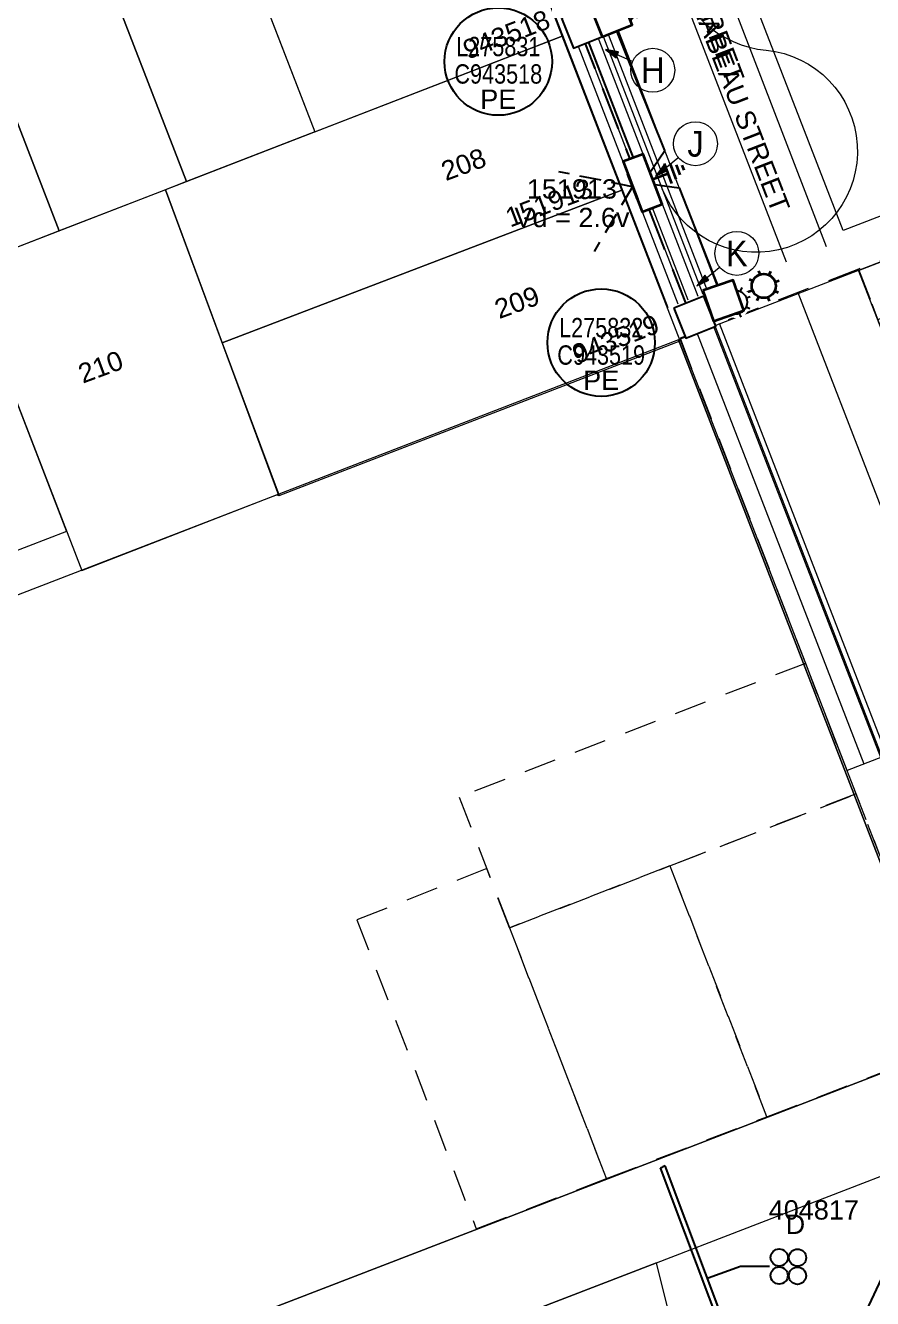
# Model space of a CAD drawing. Header units: metres. Extents: x 0 to 311631, y 0 to 6270612.
# Drawn here: x 311131.1 to 311209.9, y 6269987.6 to 6270106.1 of the extents above; entities that cross this region are included whole.
import ezdxf
from ezdxf import colors
from ezdxf.entities.mleader import LeaderData, LeaderLine
from ezdxf.enums import TextEntityAlignment as Align
from ezdxf.math import Vec2, Vec3

# ---------------------------------------------------------------- set-up
doc = ezdxf.new("R2010")
doc.units = ezdxf.units.M
for name, pattern in [('Cable Exist UG', [7, 4, -1, 1, -1]), ('Dash', [5, 3, -2]), ('IE Trench LV', [6, 4, -2])]:
    doc.linetypes.add(name, pattern=pattern)
doc.layers.get('0').update_dxf_attribs({"color": 6})
doc.layers.add('_User Miscellaneous10', color=252, linetype='Continuous', lineweight=13, plot=False, transparency=0.75)
for name, color, linetype, lineweight in [('_User Miscellaneous2', 31, 'Continuous', 13), ('_User_LV_Exist', 5, 'Continuous', 35), ('Cadastre Developer_SP_EXT', 98, 'Continuous', 15), ('Cadastre Developer_SP_NEW', 92, 'Continuous', 15), ('Cadastre Land Parcels_SP_EXT', 118, 'Continuous', 15), ('Cadastre Roads_SP_EXT', 218, 'Continuous', 15), ('Mains_LV_SL_EXT', 135, 'Continuous', 25)]:
    doc.layers.add(name, color=color, linetype=linetype, lineweight=lineweight)
doc.layers.add('Cadastre Roads_SP_NEW', color=214, linetype='Continuous', lineweight=15, transparency=0.65)
for name, color, linetype in [('Duct_SP_EXT', 30, 'Continuous'), ('Equip_SP_SL_NEW', 2, 'Continuous'), ('Mains_LV_New_T84', 2, 'Cable x'), ('Mains_SL_NEW_Hardwired', 2, 'Continuous'), ('Notes_SL_MISC', 4, 'Continuous'), ('Services_SP_NEW_UG', 2, 'IE Trench LV'), ('SupportsUG_SP_LV_NEW', 2, 'Continuous'), ('SupportsUG_SP_LV_SL_NEW', 2, 'Continuous'), ('Trench_SP_NEW', 2, 'Continuous')]:
    doc.layers.add(name, color=color, linetype=linetype)
doc.styles.add('ARIAL', font='arial.ttf', dxfattribs={"height": 2})
doc.styles.add('ieISOCP', font='arial.ttf', dxfattribs={"height": 1.5})
doc.styles.add('SL_LABEL', font='arial.ttf', dxfattribs={"height": 2})
doc.styles.get("Standard").update_dxf_attribs({"font": 'arial.ttf'})
doc.linetypes.add('Cable New UG', pattern='A,5.5,-0.01,["X",Standard,S=1.8,R=0,X=0,Y=-0.94],-1.7', length=7.21)
doc.linetypes.add('Cable o', pattern='A,3.5,-0.01,["O",Standard,S=1.25,R=0,X=0,Y=-0.63],-1.36', length=4.87)
doc.linetypes.add('Cable x', pattern='A,4.5,-0.01,["X",Standard,S=1.25,R=0,X=0,Y=-0.65],-1.2', length=5.71)
doc.linetypes.add('IE Trench HV', pattern='A,4,-0.4,["/",Standard,S=2,R=0,X=0.25,Y=-1],-1.6', length=6)

# ---------------------------------------------------------------- blocks, each defined once
blk = doc.blocks.new('DUCT_EXT')
blk.add_circle((0, 0.8), 0.8)
at = {"flags": 1}
blk.add_attdef('Z', (0, 0), '', height=0.2, dxfattribs=at)
at = {"flags": 9}
for tag, p in [('DUCT_CODE', (0, 0)), ('XSECT_TYPE', (0, -0.2)), ('STATE', (0, -0.6)), ('FB_REFERENCE', (0, -0.4)), ('NOTES', (0, -0.8))]:
    blk.add_attdef(tag, text='', height=0.2, dxfattribs=at).set_placement(p, align=Align.MIDDLE_LEFT)
blk = doc.blocks.new('PILLAR_NEW')
at = {"width": 0.9}
blk.add_attdef('ASSET_NUM', text='', height=2, dxfattribs=at).set_placement((4, 2), align=Align.MIDDLE_LEFT)
for tag, p, flags in [('SUBURB', (-2, 0), 1), ('STREETNAME', (-1.8, 0), 9), ('PARENT', (-1.6, 0), 9), ('NOTES', (-1.4, 0), 9), ('LOCATION', (-1.2, 0), 9), ('LEGEND', (-1, 0), 9), ('USAGE', (-0.8, 0), 9), ('SUPPORT_TYPE', (-0.6, 0), 9), ('STATE', (-0.4, 0), 9), ('OWNED_BY', (-0.2, 0), 9)]:
    blk.add_attdef(tag, p, '', height=0.2, rotation=270, dxfattribs=dict(flags=flags))
blk.add_wipeout([(1, 2.5), (1, -2.5), (-1, -2.5), (-1, 2.5)])
blk.add_lwpolyline([(-1, 2.5), (-1, -1.25), (-1, 1.25), (-1, -2.5), (1, -2.5), (1, 2.5)], close=True)
blk = doc.blocks.new('*U475')
at = {"layer": '_User_LV_Exist', "transparency": 33554687}
for p, q in [((2.5, 1), (2.5, -1)), ((3, 0.75), (3, -0.75)), ((3.5, 0.5), (3.5, -0.5)), ((4, 0.25), (4, -0.25))]:
    blk.add_line(p, q, dxfattribs=at)
at = {"transparency": 33554687, "width": 0.9}
blk.add_attdef('ASSET_NUM', text='', height=2, dxfattribs=at).set_placement((4, 2), align=Align.MIDDLE_LEFT)
at = {"transparency": 33554687}
for tag, p, flags in [('SUBURB', (-2, 0), 1), ('STREETNAME', (-1.8, 0), 9), ('PARENT', (-1.6, 0), 9), ('NOTES', (-1.4, 0), 9), ('LOCATION', (-1.2, 0), 9), ('LEGEND', (-1, 0), 9), ('USAGE', (-0.8, 0), 9), ('SUPPORT_TYPE', (-0.6, 0), 9), ('STATE', (-0.4, 0), 9), ('OWNED_BY', (-0.2, 0), 9)]:
    blk.add_attdef(tag, p, '', height=0.2, rotation=270, dxfattribs=dict(at, flags=flags))
blk.add_wipeout([(1, 2.5), (1, -2.5), (-1, -2.5), (-1, 2.5)], dxfattribs=at)
blk.add_lwpolyline([(-1, 2.5), (-1, -1.25), (-1, 1.25), (-1, -2.5), (1, -2.5), (1, 2.5)], close=True, dxfattribs=at)
at = {"layer": '_User_LV_Exist', "transparency": 33554687}
blk.add_line((1, 0), (2.5, 0), dxfattribs=at)
blk = doc.blocks.new('*U449')
for tag, height, rotation, flags, p in [('LANTNUMBER', 0.2, 270, 9, (-1.4, 2.6)), ('LOUTREACH', 0.2, 270, 9, (-1.4, 2.2)), ('LOUTREACHVOCAB', 0.2, 270, 9, (-1.4, 2)), ('LRATECODE', 0.2, 270, 9, (-1.4, 1.8)), ('LREMOVE', 0.2, 270, 9, (-1.4, 1.6)), ('LREPLACE', 0.2, 270, 9, (-1.4, 1.4)), ('LTYPE', 0.2, 270, 9, (-1.4, 1.2)), ('LTYPEVOCAB', 0.2, 270, 9, (-1.4, 1)), ('LEGEND', 0.2, 270, 9, (-1.4, 0.8)), ('SUBURB', 0.2, 270, 9, (-1.4, 0.6)), ('STREETNAME', 0.2, 270, 9, (-1.4, 0.4)), ('LOCATION', 0.2, 270, 9, (-1.4, 0.2)), ('LNEW', 0.2, 270, 9, (-6.4, 0)), ('LMASTVOCAB', 0.2, 270, 9, (-6.2, 0)), ('LMAST', 0.2, 270, 9, (-6, 0)), ('LLAMPVOCAB', 0.2, 270, 9, (-5.8, 0)), ('LLAMP', 0.2, 270, 9, (-5.6, 0)), ('LEXIST', 0.2, 270, 9, (-5.4, 0)), ('LCHARGE3PERCENT', 0.2, 270, 9, (-5.2, 0)), ('LCHARGE3', 0.2, 270, 9, (-5, 0)), ('LCHARGE2PERCENT', 0.2, 270, 9, (-4.8, 0)), ('LCHARGE2', 0.2, 270, 9, (-4.6, 0)), ('LCHARGE1PERCENT', 0.2, 270, 9, (-4.4, 0)), ('LCHARGE1', 0.2, 270, 9, (-4.2, 0)), ('LCATEGORY', 0.2, 270, 9, (-4, 0)), ('LBRACKETVOCAB', 0.2, 270, 9, (-3.8, 0)), ('LBRACKET', 0.2, 270, 9, (-3.6, 0)), ('LKINGHEIGHT', 0.2, 270, 9, (-3.4, 0)), ('CREPLACE', 0.2, 270, 9, (-3.2, 0)), ('CREMOVE', 0.2, 270, 9, (-3, 0)), ('CNUMBER', 0.2, 270, 9, (-2.8, 0)), ('CNEW', 0.2, 270, 9, (-2.6, 0)), ('CEXIST', 0.2, 270, 9, (-2.4, 0)), ('USAGE', 0.2, 270, 9, (-2.2, 0)), ('STATE', 0.2, 270, 9, (-2, 0)), ('OWNED_BY', 0.2, 270, 9, (-1.8, 0)), ('ORIENTATION', 0.2, 270, 9, (-1.6, 0)), ('OPERATING_VOLTAGE', 0.2, 270, 9, (-1.4, 0)), ('MAINTAINED_BY', 0.2, 270, 9, (-1.4, -0.66)), ('NOTES', 0.2, 270, 9, (-1.4, 0)), ('NO_PHASES', 0.2, 270, 9, (-1.2, 0)), ('LANTERN_TYPE', 0.2, 270, 9, (-1, 0)), ('LANTERN_PURPOSE', 0.2, 270, 9, (-0.8, 0)), ('CONTROL_TYPE', 0.2, 270, 9, (-0.6, 0)), ('CONSTRUCTED_VOLTAGE', 0.2, 270, 9, (-0.4, 0)), ('LNUMBER', 1, 20.5325, 8, (4.78, -8.07))]:
    blk.add_attdef(tag, text='', height=height, rotation=rotation, dxfattribs=dict(flags=flags)).set_placement(p, align=Align.MIDDLE_LEFT)
for tag, p, height, flags in [('OPERATED_BY', (-1.4, -0.41), 0.2, 9), ('Z', (0, 0), 0.001, 1)]:
    blk.add_attdef(tag, p, '', height=height, rotation=270, dxfattribs=dict(flags=flags))
at = {"style": 'SL_LABEL'}
for tag, height, rotation, flags, p in [('STREET_CODE', 0.001, 270, 9, (0, 0)), ('ASSET_NUM', 1, 20.5325, 8, (4.08, -6.2))]:
    blk.add_attdef(tag, text='', height=height, rotation=rotation, dxfattribs=dict(at, flags=flags)).set_placement(p, align=Align.MIDDLE_LEFT)
blk.add_wipeout([(3.2, -7.59), (2.98, -8.81), (2.21, -9.77), (1, -9.55), (0.04, -8.78), (0.25, -7.56), (1.03, -6.61), (2.24, -6.82)])
for p, q in [((1.09, -6.78), (1.22, -7.13)), ((2.24, -6.82), (2.08, -7.16)), ((0.25, -7.56), (0.59, -7.72)), ((2.67, -7.79), (3.02, -7.66)), ((-2.13, -9.59), (0.56, -8.58)), ((1, -9.55), (1.15, -9.21)), ((2.01, -9.24), (2.14, -9.59)), ((2.98, -8.81), (2.64, -8.65))]:
    blk.add_line(p, q)
blk.add_circle((1.62, -8.19), 1.12)
blk = doc.blocks.new('*U448')
at = {"width": 0.9, "flags": 8}
blk.add_attdef('ASSET_NUM', text='', height=2, dxfattribs=at).set_placement((4, 2), align=Align.MIDDLE_LEFT)
at = {"ltscale": 10}
blk.add_wipeout([(-0.84, -1.95), (-1.95, 0.84), (0.84, 1.95), (1.95, -0.84)], dxfattribs=at)
blk.add_lwpolyline([(-1.95, 0.84), (-0.84, -1.95), (1.95, -0.84), (0.84, 1.95)], close=True)
at = {"flags": 1}
blk.add_attdef('Z', (-2.35, -1.81), '', height=0.2, rotation=270, dxfattribs=at)
at = {"flags": 9}
for tag, p in [('NOTES', (-2, -1.81)), ('SUBURB', (-1.8, -1.81)), ('STREETNAME', (-1.6, -1.81)), ('LOCATION', (-1.4, -1.81)), ('LEGEND', (-1.2, -1.81)), ('USAGE', (-1, -1.81)), ('STATE', (-0.8, -1.81)), ('OWNED_BY', (-0.6, -1.81)), ('COLUMN_TYPE', (-0.4, -1.81)), ('STREET_CODE', (-0.2, -1.81)), ('STRUCTURE_PLANT_NUMBER', (0.03, -1.81))]:
    blk.add_attdef(tag, text='', height=0.2, rotation=270, dxfattribs=at).set_placement(p, align=Align.MIDDLE_LEFT)
blk = doc.blocks.new('*U444')
at = {"style": 'SL_LABEL'}
for tag, height, rotation, flags, p in [('ASSET_NUM', 1, 21.8926, 8, (-5.98, 1.32)), ('STREET_CODE', 0.001, 270, 9, (0, 0))]:
    blk.add_attdef(tag, text='', height=height, rotation=rotation, dxfattribs=dict(at, flags=flags)).set_placement(p, align=Align.MIDDLE_LEFT)
for tag, height, rotation, flags, p in [('LNUMBER', 1, 21.8926, 8, (-5.24, -0.53)), ('LANTNUMBER', 0.2, 270, 9, (-1.4, 2.6)), ('LOUTREACH', 0.2, 270, 9, (-1.4, 2.2)), ('LOUTREACHVOCAB', 0.2, 270, 9, (-1.4, 2)), ('LRATECODE', 0.2, 270, 9, (-1.4, 1.8)), ('LREMOVE', 0.2, 270, 9, (-1.4, 1.6)), ('LREPLACE', 0.2, 270, 9, (-1.4, 1.4)), ('LTYPE', 0.2, 270, 9, (-1.4, 1.2)), ('LTYPEVOCAB', 0.2, 270, 9, (-1.4, 1)), ('LEGEND', 0.2, 270, 9, (-1.4, 0.8)), ('SUBURB', 0.2, 270, 9, (-1.4, 0.6)), ('STREETNAME', 0.2, 270, 9, (-1.4, 0.4)), ('LOCATION', 0.2, 270, 9, (-1.4, 0.2)), ('LMAST', 0.2, 270, 9, (-6, 0)), ('LLAMPVOCAB', 0.2, 270, 9, (-5.8, 0)), ('LLAMP', 0.2, 270, 9, (-5.6, 0)), ('LEXIST', 0.2, 270, 9, (-5.4, 0)), ('LCHARGE3PERCENT', 0.2, 270, 9, (-5.2, 0)), ('LCHARGE3', 0.2, 270, 9, (-5, 0)), ('LCHARGE2PERCENT', 0.2, 270, 9, (-4.8, 0)), ('LCHARGE2', 0.2, 270, 9, (-4.6, 0)), ('LCHARGE1PERCENT', 0.2, 270, 9, (-4.4, 0)), ('LCHARGE1', 0.2, 270, 9, (-4.2, 0)), ('LCATEGORY', 0.2, 270, 9, (-4, 0)), ('LBRACKETVOCAB', 0.2, 270, 9, (-3.8, 0)), ('LBRACKET', 0.2, 270, 9, (-3.6, 0)), ('LKINGHEIGHT', 0.2, 270, 9, (-3.4, 0)), ('CREPLACE', 0.2, 270, 9, (-3.2, 0)), ('CREMOVE', 0.2, 270, 9, (-3, 0)), ('CNUMBER', 0.2, 270, 9, (-2.8, 0)), ('CNEW', 0.2, 270, 9, (-2.6, 0)), ('CEXIST', 0.2, 270, 9, (-2.4, 0)), ('USAGE', 0.2, 270, 9, (-2.2, 0)), ('STATE', 0.2, 270, 9, (-2, 0)), ('OWNED_BY', 0.2, 270, 9, (-1.8, 0)), ('ORIENTATION', 0.2, 270, 9, (-1.6, 0)), ('OPERATING_VOLTAGE', 0.2, 270, 9, (-1.4, 0)), ('MAINTAINED_BY', 0.2, 270, 9, (-1.4, -0.66)), ('NOTES', 0.2, 270, 9, (-1.4, 0)), ('NO_PHASES', 0.2, 270, 9, (-1.2, 0)), ('LANTERN_TYPE', 0.2, 270, 9, (-1, 0)), ('LANTERN_PURPOSE', 0.2, 270, 9, (-0.8, 0)), ('CONTROL_TYPE', 0.2, 270, 9, (-0.6, 0)), ('CONSTRUCTED_VOLTAGE', 0.2, 270, 9, (-0.4, 0))]:
    blk.add_attdef(tag, text='', height=height, rotation=rotation, dxfattribs=dict(flags=flags)).set_placement(p, align=Align.MIDDLE_LEFT)
for tag, p, height, flags in [('OPERATED_BY', (-1.4, -0.41), 0.2, 9), ('Z', (0, 0), 0.001, 1)]:
    blk.add_attdef(tag, p, '', height=height, rotation=270, dxfattribs=dict(flags=flags))
blk.add_wipeout([(-6.83, -0.1), (-7.01, -1.31), (-7.76, -2.29), (-8.98, -2.1), (-9.96, -1.35), (-9.77, -0.14), (-9.02, 0.84), (-7.81, 0.65)])
for p, q in [((-8.95, 0.67), (-8.81, 0.32)), ((-7.81, 0.65), (-7.95, 0.31)), ((-12.11, -2.22), (-9.44, -1.14)), ((-9.77, -0.14), (-9.43, -0.28)), ((-7.01, -1.31), (-7.36, -1.17)), ((-7.35, -0.31), (-7, -0.17)), ((-8.98, -2.1), (-8.84, -1.76)), ((-7.97, -1.77), (-7.83, -2.12))]:
    blk.add_line(p, q)
blk.add_circle((-8.39, -0.73), 1.12)
at = {"flags": 9}
for tag, p in [('LNEW', (-6.4, 0)), ('LMASTVOCAB', (-6.2, 0))]:
    blk.add_attdef(tag, text='', height=0.2, rotation=270, dxfattribs=at).set_placement(p, align=Align.MIDDLE_LEFT)
blk = doc.blocks.new('*U447')
at = {"width": 0.9, "flags": 8}
blk.add_attdef('ASSET_NUM', text='', height=2, dxfattribs=at).set_placement((4, 2), align=Align.MIDDLE_LEFT)
at = {"ltscale": 10}
blk.add_wipeout([(-0.84, -1.95), (-1.95, 0.84), (0.84, 1.95), (1.95, -0.84)], dxfattribs=at)
blk.add_lwpolyline([(-1.95, 0.84), (-0.84, -1.95), (1.95, -0.84), (0.84, 1.95)], close=True)
at = {"flags": 1}
blk.add_attdef('Z', (-2.35, -1.81), '', height=0.2, rotation=270, dxfattribs=at)
at = {"flags": 9}
for tag, p in [('NOTES', (-2, -1.81)), ('SUBURB', (-1.8, -1.81)), ('STREETNAME', (-1.6, -1.81)), ('LOCATION', (-1.4, -1.81)), ('LEGEND', (-1.2, -1.81)), ('USAGE', (-1, -1.81)), ('STATE', (-0.8, -1.81)), ('OWNED_BY', (-0.6, -1.81)), ('COLUMN_TYPE', (-0.4, -1.81)), ('STREET_CODE', (-0.2, -1.81)), ('STRUCTURE_PLANT_NUMBER', (0.03, -1.81))]:
    blk.add_attdef(tag, text='', height=0.2, rotation=270, dxfattribs=at).set_placement(p, align=Align.MIDDLE_LEFT)
blk = doc.blocks.new('*U446')
at = {"width": 0.9, "flags": 8}
blk.add_attdef('ASSET_NUM', text='', height=2, dxfattribs=at).set_placement((4, 2), align=Align.MIDDLE_LEFT)
at = {"ltscale": 10}
blk.add_wipeout([(-0.92, -1.91), (-1.91, 0.92), (0.92, 1.91), (1.91, -0.92)], dxfattribs=at)
blk.add_lwpolyline([(-1.91, 0.92), (-0.92, -1.91), (1.91, -0.92), (0.92, 1.91)], close=True)
at = {"flags": 1}
blk.add_attdef('Z', (-2.35, -1.81), '', height=0.2, rotation=270, dxfattribs=at)
at = {"flags": 9}
for tag, p in [('NOTES', (-2, -1.81)), ('SUBURB', (-1.8, -1.81)), ('STREETNAME', (-1.6, -1.81)), ('LOCATION', (-1.4, -1.81)), ('LEGEND', (-1.2, -1.81)), ('USAGE', (-1, -1.81)), ('STATE', (-0.8, -1.81)), ('OWNED_BY', (-0.6, -1.81)), ('COLUMN_TYPE', (-0.4, -1.81)), ('STREET_CODE', (-0.2, -1.81)), ('STRUCTURE_PLANT_NUMBER', (0.03, -1.81))]:
    blk.add_attdef(tag, text='', height=0.2, rotation=270, dxfattribs=at).set_placement(p, align=Align.MIDDLE_LEFT)
blk = doc.blocks.new('*U445')
for tag, height, rotation, flags, p in [('LANTNUMBER', 0.2, 270, 9, (-1.4, 2.6)), ('LOUTREACH', 0.2, 270, 9, (-1.4, 2.2)), ('LOUTREACHVOCAB', 0.2, 270, 9, (-1.4, 2)), ('LRATECODE', 0.2, 270, 9, (-1.4, 1.8)), ('LREMOVE', 0.2, 270, 9, (-1.4, 1.6)), ('LREPLACE', 0.2, 270, 9, (-1.4, 1.4)), ('LTYPE', 0.2, 270, 9, (-1.4, 1.2)), ('LTYPEVOCAB', 0.2, 270, 9, (-1.4, 1)), ('LEGEND', 0.2, 270, 9, (-1.4, 0.8)), ('SUBURB', 0.2, 270, 9, (-1.4, 0.6)), ('STREETNAME', 0.2, 270, 9, (-1.4, 0.4)), ('LOCATION', 0.2, 270, 9, (-1.4, 0.2)), ('LNEW', 0.2, 270, 9, (-6.4, 0)), ('LMASTVOCAB', 0.2, 270, 9, (-6.2, 0)), ('LMAST', 0.2, 270, 9, (-6, 0)), ('LLAMPVOCAB', 0.2, 270, 9, (-5.8, 0)), ('LLAMP', 0.2, 270, 9, (-5.6, 0)), ('LEXIST', 0.2, 270, 9, (-5.4, 0)), ('LCHARGE3PERCENT', 0.2, 270, 9, (-5.2, 0)), ('LCHARGE3', 0.2, 270, 9, (-5, 0)), ('LCHARGE2PERCENT', 0.2, 270, 9, (-4.8, 0)), ('LCHARGE2', 0.2, 270, 9, (-4.6, 0)), ('LCHARGE1PERCENT', 0.2, 270, 9, (-4.4, 0)), ('LCHARGE1', 0.2, 270, 9, (-4.2, 0)), ('LCATEGORY', 0.2, 270, 9, (-4, 0)), ('LBRACKETVOCAB', 0.2, 270, 9, (-3.8, 0)), ('LBRACKET', 0.2, 270, 9, (-3.6, 0)), ('LKINGHEIGHT', 0.2, 270, 9, (-3.4, 0)), ('CREPLACE', 0.2, 270, 9, (-3.2, 0)), ('CREMOVE', 0.2, 270, 9, (-3, 0)), ('CNUMBER', 0.2, 270, 9, (-2.8, 0)), ('CNEW', 0.2, 270, 9, (-2.6, 0)), ('CEXIST', 0.2, 270, 9, (-2.4, 0)), ('USAGE', 0.2, 270, 9, (-2.2, 0)), ('STATE', 0.2, 270, 9, (-2, 0)), ('OWNED_BY', 0.2, 270, 9, (-1.8, 0)), ('ORIENTATION', 0.2, 270, 9, (-1.6, 0)), ('OPERATING_VOLTAGE', 0.2, 270, 9, (-1.4, 0)), ('MAINTAINED_BY', 0.2, 270, 9, (-1.4, -0.66)), ('NOTES', 0.2, 270, 9, (-1.4, 0)), ('NO_PHASES', 0.2, 270, 9, (-1.2, 0)), ('LANTERN_TYPE', 0.2, 270, 9, (-1, 0)), ('LANTERN_PURPOSE', 0.2, 270, 9, (-0.8, 0)), ('CONTROL_TYPE', 0.2, 270, 9, (-0.6, 0)), ('CONSTRUCTED_VOLTAGE', 0.2, 270, 9, (-0.4, 0)), ('LNUMBER', 1, 19.7894, 8, (4.8, -8.16))]:
    blk.add_attdef(tag, text='', height=height, rotation=rotation, dxfattribs=dict(flags=flags)).set_placement(p, align=Align.MIDDLE_LEFT)
for tag, p, height, flags in [('OPERATED_BY', (-1.4, -0.41), 0.2, 9), ('Z', (0, 0), 0.001, 1)]:
    blk.add_attdef(tag, p, '', height=height, rotation=270, dxfattribs=dict(flags=flags))
at = {"style": 'SL_LABEL'}
for tag, height, rotation, flags, p in [('STREET_CODE', 0.001, 270, 9, (0, 0)), ('ASSET_NUM', 1, 19.7894, 8, (4.12, -6.28))]:
    blk.add_attdef(tag, text='', height=height, rotation=rotation, dxfattribs=dict(at, flags=flags)).set_placement(p, align=Align.MIDDLE_LEFT)
blk.add_wipeout([(3.22, -7.66), (2.99, -8.87), (2.21, -9.82), (1, -9.59), (0.05, -8.81), (0.28, -7.6), (1.06, -6.65), (2.27, -6.88)])
for p, q in [((1.13, -6.82), (1.25, -7.18)), ((2.27, -6.88), (2.11, -7.22)), ((0.28, -7.6), (0.62, -7.76)), ((2.69, -7.85), (3.05, -7.73)), ((-2.13, -9.59), (0.58, -8.62)), ((1, -9.59), (1.16, -9.25)), ((2.02, -9.29), (2.14, -9.65)), ((2.99, -8.87), (2.65, -8.71))]:
    blk.add_line(p, q)
blk.add_circle((1.63, -8.23), 1.12)
blk = doc.blocks.new('*U286')
at = {"ltscale": 0.1}
blk.add_circle((0, 0), 5, dxfattribs=at)
at = {"insert": (0, -2.6), "char_height": 1.8, "attachment_point": 2}
blk.add_mtext('PE', dxfattribs=at)
at = {"width": 0.8}
blk.add_attdef('SNUMBER', text='', height=1.8, dxfattribs=at).set_placement((0, 0.5), align=Align.CENTER)
at = {"flags": 1}
blk.add_attdef('Z', (0, 0), '', height=0.2, dxfattribs=at)
at = {"width": 0.8}
blk.add_attdef('CNUMBER', text='', height=1.8, dxfattribs=at).set_placement((0, -0.25), align=Align.TOP_CENTER)
blk = doc.blocks.new('*U479')
at = {"transparency": 33554687}
h = blk.add_hatch(color=256, dxfattribs=at)
h.dxf.hatch_style = 1
h.paths.add_polyline_path([(-2.952, -0.589), (-3.009, -0.093), (-3.974, -0.455)])
blk.add_line((-3.974, -0.455), (-1.739, -0.199), dxfattribs=at)
at = {"transparency": 33554687, "flags": 128}
blk.add_lwpolyline([(-2.952, -0.589), (-3.009, -0.093), (-3.974, -0.455), (-2.952, -0.589)], dxfattribs=at)
at = {"transparency": 33554687}
blk.add_circle((0, 0), 1.7, dxfattribs=at)
at = {"transparency": 33554687, "width": 0.9}
blk.add_attdef('CODE', text='', height=1.8, dxfattribs=at).set_placement((0, 0), align=Align.MIDDLE_CENTER)
at = {"transparency": 33554687, "flags": 1}
blk.add_attdef('Z', (0, 0), '', height=0.2, dxfattribs=at)
blk = doc.blocks.new('*U451')
h = blk.add_hatch(color=256)
h.dxf.hatch_style = 1
h.paths.add_polyline_path([(-0.845, -2.889), (-1.312, -2.71), (-1.438, -3.733)])
blk.add_line((-1.438, -3.733), (-0.629, -1.633))
at = {"flags": 128}
blk.add_lwpolyline([(-0.845, -2.889), (-1.312, -2.71), (-1.438, -3.733), (-0.845, -2.889)], dxfattribs=at)
blk.add_circle((0, 0), 1.7)
at = {"width": 0.9}
blk.add_attdef('CODE', text='', height=1.8, dxfattribs=at).set_placement((0, 0), align=Align.MIDDLE_CENTER)
at = {"flags": 1}
blk.add_attdef('Z', (0, 0), '', height=0.2, dxfattribs=at)

msp = doc.modelspace()

# ---------------------------------------------------------------- linework, layer by layer
at = {"layer": '_User Miscellaneous10', "flags": 128}
for points in [[(311105.87, 6270038.843), (311082.129, 6270100.303), (311085.76, 6270108.505), (311165.343, 6270139.247), (311173.545, 6270135.616), (311194.539, 6270081.267)], [(311121.52, 6270001.103), (311083.211, 6270100.277), (311086.507, 6270107.722), (311165.317, 6270138.165), (311172.762, 6270134.869), (311193.606, 6270080.907)], [(311122.453, 6270001.463), (311084.293, 6270100.251), (311087.254, 6270106.938), (311165.291, 6270137.083), (311171.978, 6270134.122), (311192.674, 6270080.547)], [(311123.386, 6270001.823), (311085.375, 6270100.225), (311088, 6270106.155), (311165.265, 6270136.001), (311171.195, 6270133.376), (311191.741, 6270080.186)], [(311097.017, 6270072.862), (311086.457, 6270100.199), (311088.747, 6270105.371), (311165.238, 6270134.919), (311170.411, 6270132.629), (311190.808, 6270079.826)]]:
    msp.add_lwpolyline(points, dxfattribs=at)
at = {"layer": '_User Miscellaneous10', "color": 4, "flags": 128}
msp.add_lwpolyline([(311096.422, 6270069.683), (311084.618, 6270100.243), (311087.478, 6270106.703), (311165.283, 6270136.758), (311171.743, 6270133.898), (311192.394, 6270080.439)], dxfattribs=at)
at = {"layer": '_User Miscellaneous10', "color": 3, "flags": 128}
msp.add_lwpolyline([(311174.736, 6270121.433), (311184.872, 6270095.193)], dxfattribs=at)
at = {"layer": 'Cadastre Developer_SP_EXT', "linetype": 'Dash'}
for points in [[(311349.644, 6270106.025), (311376.315, 6270094.449), (311400.747, 6270099.626), (311381.258, 6270150.086), (311208.541, 6270083.403), (311210.343, 6270078.738), (311240.22, 6270090.273), (311269.35, 6270101.52), (311279.68, 6270102.544), (311282.957, 6270094.055), (311289.813, 6270086.126), (311300.317, 6270083.816), (311349.644, 6270106.025)], [(311208.316, 6270034.581), (311203.622, 6270046.735), (311171.392, 6270034.288), (311176.086, 6270022.133), (311191.011, 6270027.898), (311208.316, 6270034.581)], [(311208.316, 6270034.581), (311191.011, 6270027.898), (311200.027, 6270004.557), (311213.602, 6270009.792), (311215.893, 6270014.963), (311208.316, 6270034.581)], [(311176.086, 6270022.133), (311173.96, 6270027.64), (311161.891, 6270022.884), (311172.989, 6269994.128), (311185.099, 6269998.8), (311176.086, 6270022.133)], [(311191.011, 6270027.898), (311176.086, 6270022.133), (311185.099, 6269998.8), (311200.027, 6270004.557), (311191.011, 6270027.898)]]:
    msp.add_lwpolyline(points, close=True, dxfattribs=at)
at = {"layer": 'Cadastre Developer_SP_NEW'}
msp.add_line((311208.552, 6270083.286), (311278.167, 6270110.153), dxfattribs=at)
for points in [[(311189.258, 6270144.155), (311220.999, 6270156.421), (311241.738, 6270100.383), (311207.107, 6270087.016), (311186.972, 6270138.983)], [(311134.02, 6270122.676), (311145.944, 6270127.283), (311157.981, 6270096.182), (311146.035, 6270091.547)], [(311122.173, 6270118.1), (311134.02, 6270122.676), (311146.035, 6270091.547), (311143.525, 6270090.574), (311134.198, 6270086.969)], [(311152.659, 6270109.934), (311157.982, 6270096.182), (311180.985, 6270105.091), (311175.666, 6270118.823)], [(311110.336, 6270113.526), (311122.173, 6270118.099), (311134.198, 6270086.969), (311122.395, 6270082.398)], [(311144.07, 6270090.786), (311144.07, 6270090.786), (311149.355, 6270076.561), (311186.538, 6270090.763), (311180.991, 6270105.083)], [(311149.355, 6270076.561), (311154.641, 6270062.347), (311191.965, 6270076.754), (311186.537, 6270090.763)], [(311097.102, 6270072.627), (311125.378, 6270083.55), (311134.886, 6270059.009), (311106.563, 6270048.077)]]:
    msp.add_lwpolyline(points, close=True, dxfattribs=at)
msp.add_lwpolyline([(311136.294, 6270055.377), (311154.414, 6270062.4), (311154.636, 6270062.345), (311144.07, 6270090.786), (311125.373, 6270083.556), (311136.294, 6270055.377)], dxfattribs=at)
at = {"layer": 'Cadastre Developer_SP_NEW', "linetype": 'Continuous'}
msp.add_lwpolyline([(311213.442, 6270009.668), (311215.735, 6270014.833), (311191.811, 6270076.821), (311107.866, 6270044.418), (311131.772, 6269982.458), (311136.94, 6269980.169), (311213.442, 6270009.668)], close=True, dxfattribs=at)
msp.add_lwpolyline([(311213.442, 6270009.668), (311136.94, 6269980.169), (311131.772, 6269982.458), (311136.427, 6269970.393), (311189.771, 6269990.972), (311213.834, 6270000.255)], dxfattribs=at)
at = {"layer": 'Cadastre Land Parcels_SP_EXT', "linetype": 'Continuous'}
msp.add_lwpolyline([(311213.442, 6270009.668), (311215.735, 6270014.833), (311191.811, 6270076.821), (311107.866, 6270044.418), (311131.772, 6269982.458), (311136.94, 6269980.169), (311213.442, 6270009.668)], close=True, dxfattribs=at)
msp.add_lwpolyline([(311213.442, 6270009.668), (311136.94, 6269980.169), (311131.772, 6269982.458), (311136.427, 6269970.393), (311189.771, 6269990.972), (311213.834, 6270000.255)], dxfattribs=at)
at = {"layer": 'Cadastre Roads_SP_EXT', "linetype": 'Continuous'}
msp.add_lwpolyline([(311143.428, 6269963.471), (311167.677, 6269972.844), (311191.926, 6269982.219), (311189.771, 6269990.972), (311136.427, 6269970.393), (311141.108, 6269958.284), (311143.428, 6269963.471)], close=True, dxfattribs=at)
at = {"layer": 'Cadastre Roads_SP_NEW'}
for p, q in [((311171.946, 6270138.368), (311194.073, 6270081.087)), ((311185.87, 6270136.456), (311205.547, 6270085.519)), ((311182.139, 6270135.015), (311201.815, 6270084.078)), ((311217.268, 6270060.789), (311208.52, 6270083.366)), ((311211.176, 6270038.178), (311195.607, 6270078.362)), ((311209.078, 6270037.365), (311193.509, 6270077.549)), ((311210.616, 6270037.962), (311195.047, 6270078.145)), ((311207.492, 6270036.757), (311191.923, 6270076.941))]:
    msp.add_line(p, q, dxfattribs=at)
at = {"layer": 'Cadastre Roads_SP_NEW', "color": 2}
msp.add_line((311210.756, 6270038.016), (311195.187, 6270078.199), dxfattribs=at)
at = {"layer": 'Cadastre Roads_SP_NEW'}
msp.add_lwpolyline([(311191.199, 6270111.561, 0.3261958), (311199.943, 6270103.772, -1.7772101), (311190.289, 6270090.882, -5.0116371)], format="xyb", dxfattribs=at)
at = {"layer": 'Cadastre Roads_SP_NEW', "color": 2, "transparency": 33554483}
msp.add_lwpolyline([(311218.499, 6270041.005), (311202.927, 6270081.197)], dxfattribs=at)
at = {"layer": 'Cadastre Roads_SP_NEW', "transparency": 33554483}
msp.add_lwpolyline([(311224.089, 6270043.182), (311207.494, 6270036.752)], dxfattribs=at)
at = {"layer": 'Duct_SP_EXT'}
for p, q in [((311190.128, 6269999.817), (311190.353, 6269999.901)), ((311196.937, 6269981.7), (311190.128, 6269999.817)), ((311190.577, 6269999.986), (311190.353, 6269999.901)), ((311197.386, 6269981.869), (311190.577, 6269999.986))]:
    msp.add_line(p, q, dxfattribs=at)
msp.add_lwpolyline([(311200.273, 6269990.629), (311197.573, 6269990.629), (311194.559, 6269989.552)], dxfattribs=at)
at = {"layer": 'Mains_LV_New_T84', "color": 6, "flags": 128}
msp.add_lwpolyline([(311178.551, 6270117.113), (311187.59, 6270093.765)], dxfattribs=at)
at = {"layer": 'Mains_LV_SL_EXT', "linetype": 'Cable Exist UG'}
msp.add_lwpolyline([(311216.574, 6269973.001), (311214.103, 6269973.848), (311214.103, 6269973.848), (311209.255, 6269986.446), (311211.464, 6269991.08), (311211.885, 6269992.133), (311215.351, 6269993.47)], dxfattribs=at)
at = {"layer": 'Mains_SL_NEW_Hardwired', "color": 4, "linetype": 'Cable o', "flags": 128}
for points in [[(311188.472, 6270091.425), (311190.525, 6270094.436), (311185.505, 6270106.928)], [(311188.472, 6270091.425), (311191.86, 6270090.979), (311195.986, 6270080.49)]]:
    msp.add_lwpolyline(points, dxfattribs=at)
at = {"layer": 'Services_SP_NEW_UG', "color": 2, "ltscale": 0.5, "flags": 128}
for points in [[(311187.536, 6270091.072), (311180.677, 6270092.473)], [(311187.536, 6270091.072), (311183.958, 6270085.056)]]:
    msp.add_lwpolyline(points, dxfattribs=at)

# ---------------------------------------------------------------- block references
at = {"layer": 'Duct_SP_EXT'}
for p in [(311201.174, 6269990.663), (311202.876, 6269990.642), (311201.17, 6269988.984), (311202.865, 6269988.965)]:
    msp.add_blockref('DUCT_EXT', p, dxfattribs=at)

# ---------------------------------------------------------------- texts
at = {"layer": '_User_LV_Exist', "style": 'ARIAL'}
msp.add_text('BERNABEAU STREET', height=1.8, rotation=291.12056, dxfattribs=at).set_placement((311195.825, 6270100.69), align=Align.CENTER)
at = {"layer": 'Cadastre Developer_SP_NEW', "style": 'ARIAL'}
for s, p in [('208', (311172.308, 6270091.811)), ('209', (311177.277, 6270078.973)), ('210', (311138.545, 6270072.97))]:
    msp.add_text(s, height=1.8, rotation=20.30889, dxfattribs=at).set_placement(p, align=Align.BOTTOM_CENTER)
at = {"layer": 'Cadastre Developer_SP_NEW', "insert": (311188.709, 6270125.657), "char_height": 1.8, "attachment_point": 1, "rotation": 290.76453, "style": 'ARIAL'}
msp.add_mtext_dynamic_manual_height_columns('BERNABEAU STREET', width=41.6651, gutter_width=20, heights=[0], dxfattribs=at)
at = {"layer": 'Duct_SP_EXT'}
for s, p in [('404817', (311200.194, 6269994.99)), ('D', (311201.769, 6269993.65))]:
    msp.add_text(s, height=1.8, dxfattribs=at).set_placement(p)

# ---------------------------------------------------------------- next in the draw order: block references
at = {"layer": '_User_LV_Exist', "linetype": 'Cable New UG'}
msp.add_blockref('*U445', (311198.105, 6270090.075), dxfattribs=at)

# ---------------------------------------------------------------- next in the draw order: linework, layer by layer
at = {"layer": '_User Miscellaneous10', "flags": 128}
msp.add_lwpolyline([(311111.245, 6270022.153), (311081.047, 6270100.329), (311085.013, 6270109.289), (311165.369, 6270140.329), (311174.329, 6270136.362), (311195.472, 6270081.628)], dxfattribs=at)
at = {"layer": 'Cadastre Developer_SP_EXT', "linetype": 'Dash'}
msp.add_lwpolyline([(311191.944, 6270076.973), (311215.893, 6270014.963), (311213.602, 6270009.792), (311237.674, 6270019.076), (311232.501, 6270021.368), (311208.541, 6270083.403), (311191.944, 6270076.973)], close=True, dxfattribs=at)
at = {"layer": 'Cadastre Developer_SP_NEW', "linetype": 'Continuous'}
msp.add_lwpolyline([(311278.044, 6270110.106), (311191.811, 6270076.821), (311215.735, 6270014.833)], dxfattribs=at)
at = {"layer": 'Cadastre Land Parcels_SP_EXT', "linetype": 'Continuous'}
msp.add_lwpolyline([(311278.044, 6270110.106), (311191.811, 6270076.821), (311215.735, 6270014.833)], dxfattribs=at)

# ---------------------------------------------------------------- next in the draw order: block references
at = {"layer": 'Equip_SP_SL_NEW', "linetype": 'Cable New UG'}
msp.add_blockref('*U449', (311195.448, 6270088.522), dxfattribs=at)
at = {"layer": 'SupportsUG_SP_LV_NEW'}
ref = msp.add_blockref('PILLAR_NEW', (311188.472, 6270091.425), dxfattribs=dict(at, rotation=20.6539364808631))
ref.add_attrib('ASSET_NUM', '151913', dxfattribs={"layer": '0', "height": 1.8, "rotation": 20.65394}).set_placement((311175.822, 6270088.108), align=Align.MIDDLE_LEFT)

# ---------------------------------------------------------------- next in the draw order: leaders
at = {"layer": 'Cadastre Developer_SP_NEW'}
ml = msp.add_multileader_mtext('Standard', dxfattribs=at)
ml.set_content('{\\C7;CONSTRUCTED UNDER URS18697}', color=256)
ml.set_leader_properties()
ml.build(insert=Vec2(0, 0))
ml.multileader.update_dxf_attribs({"leader_type": 2, "has_text_frame": 1, "text_left_attachment_type": 2, "text_right_attachment_type": 2, "dogleg_length": 0.01, "arrow_head_size": 2.5})
ctx = ml.context
ctx.base_point, ctx.char_height, ctx.arrow_head_size, ctx.landing_gap_size, ctx.plane_origin, ctx.plane_x_axis, ctx.plane_y_axis = Vec3(311107.02, 6270147.183), 1.8, 2.5, 1, Vec3(312440.418, 6270586.164), Vec3(0.9328226, 0.3603358), Vec3(-0.3603358, 0.9328226)
ctx.left_attachment, ctx.right_attachment, ctx.text_align_type = 2, 2, 1
notes = []
notes.append((ctx, [(0, (0, 0, 0), (0, 0), (1, 0), 1, [])]))
ctx.mtext.insert, ctx.mtext.text_direction, ctx.mtext.rotation, ctx.mtext.width, ctx.mtext.defined_height, ctx.mtext.alignment, ctx.mtext.flow_direction = Vec3(311127.057, 6270155.921), Vec3(0.9328226, 0.3603358), 0.3686279, 65.08133, 51.825, 2, 5
ctx.mtext.has_bg_fill, ctx.mtext.bg_color, ctx.mtext.bg_scale_factor, ctx.mtext.bg_transparency, ctx.mtext.use_window_bg_color = 1, -1073741824, 2, 0, 1
for ctx, leaders in notes:
    for number, flags, end, landing, length, lines in leaders:
        leader = LeaderData()
        leader.index, (leader.has_last_leader_line, leader.has_dogleg_vector, leader.attachment_direction) = number, flags
        leader.last_leader_point, leader.dogleg_vector, leader.dogleg_length = Vec3(end), Vec3(landing), length
        for number, points, colour, breaks in lines:
            line = LeaderLine()
            line.index, line.vertices, line.color, line.breaks = number, Vec3.list(points), colors.encode_raw_color(colour), breaks
            leader.lines.append(line)
        ctx.leaders.append(leader)

# ---------------------------------------------------------------- next in the draw order: linework, layer by layer
at = {"layer": 'Trench_SP_NEW', "linetype": 'IE Trench LV', "flags": 128}
for points in [[(311178.219, 6270116.98), (311187.29, 6270093.651)], [(311189.054, 6270088.973), (311192.394, 6270080.439), (311192.483, 6270080.214)]]:
    msp.add_lwpolyline(points, dxfattribs=at)

# ---------------------------------------------------------------- next in the draw order: block references
at = {"layer": '_User_LV_Exist'}
ref = msp.add_blockref('*U475', (311188.472, 6270091.425), dxfattribs=dict(at, rotation=20.6539364808631))
ref.add_attrib('ASSET_NUM', '151913', dxfattribs={"layer": '0', "height": 1.8}).set_placement((311177.693, 6270090.872), align=Align.MIDDLE_LEFT)
at = {"layer": 'Equip_SP_SL_NEW', "linetype": 'Cable New UG'}
msp.add_blockref('*U444', (311194.988, 6270108.11), dxfattribs=at)
at = {"layer": 'SupportsUG_SP_LV_SL_NEW'}
ref = msp.add_blockref('*U448', (311193.319, 6270078.933), dxfattribs=at)
ref.add_attrib('ASSET_NUM', '943519', dxfattribs={"layer": '0', "height": 1.8, "rotation": 21.10611}).set_placement((311182.037, 6270075.399), align=Align.MIDDLE_LEFT)

# ---------------------------------------------------------------- next in the draw order: block references
at = {"layer": '_User Miscellaneous2'}
ref = msp.add_blockref('*U451', (311193.382, 6270095.071), dxfattribs=dict(at, xscale=1.2, yscale=1.2, zscale=1.2, rotation=329.9999999999999))
ref.add_attrib('CODE', 'J', dxfattribs={"layer": '0', "height": 2.4, "width": 0.9}).set_placement((311193.382, 6270095.071), align=Align.MIDDLE_CENTER)
at = {"layer": '_User_LV_Exist'}
msp.add_blockref('*U446', (311195.976, 6270080.486), dxfattribs=at)
at = {"layer": 'Notes_SL_MISC', "linetype": 'ByBlock', "lineweight": -2}
ref = msp.add_blockref('*U286', (311184.61, 6270076.569), dxfattribs=at)
ref.add_attrib('SNUMBER', 'L275832', dxfattribs={"layer": '0', "height": 1.8, "width": 0.8}).set_placement((311184.61, 6270077.069), align=Align.CENTER)
ref.add_attrib('CNUMBER', 'C943519', dxfattribs={"height": 1.8, "width": 0.8}).set_placement((311184.61, 6270076.319), align=Align.TOP_CENTER)
at = {"layer": 'SupportsUG_SP_LV_SL_NEW'}
ref = msp.add_blockref('*U447', (311182.876, 6270105.909), dxfattribs=at)
ref.add_attrib('ASSET_NUM', '943518', dxfattribs={"layer": '0', "height": 1.8, "rotation": 21.12817}).set_placement((311171.878, 6270103.724), align=Align.MIDDLE_LEFT)

# ---------------------------------------------------------------- next in the draw order: texts
at = {"layer": '_User_LV_Exist', "color": 6, "linetype": 'IE Trench HV', "insert": (311176.549, 6270089.114), "char_height": 1.8, "width": 15.6816, "attachment_point": 1, "style": 'ieISOCP'}
msp.add_mtext('{\\C3;Vd = 2.6v}', dxfattribs=at)

# ---------------------------------------------------------------- next in the draw order: block references
at = {"layer": '_User Miscellaneous2'}
ref = msp.add_blockref('*U451', (311197.228, 6270084.872), dxfattribs=dict(at, xscale=1.2, yscale=1.2, zscale=1.2, rotation=329.9999999999999))
ref.add_attrib('CODE', 'K', dxfattribs={"layer": '0', "height": 2.4, "width": 0.9}).set_placement((311197.228, 6270084.872), align=Align.MIDDLE_CENTER)
at = {"layer": '_User_LV_Exist'}
msp.add_blockref('*U447', (311185.55, 6270106.965), dxfattribs=at)
at = {"layer": 'Notes_SL_MISC', "linetype": 'ByBlock', "lineweight": -2}
ref = msp.add_blockref('*U286', (311175.039, 6270102.718), dxfattribs=at)
ref.add_attrib('SNUMBER', 'L275831', dxfattribs={"layer": '0', "height": 1.8, "width": 0.8}).set_placement((311175.039, 6270103.218), align=Align.CENTER)
ref.add_attrib('CNUMBER', 'C943518', dxfattribs={"height": 1.8, "width": 0.8}).set_placement((311175.039, 6270102.468), align=Align.TOP_CENTER)

# ---------------------------------------------------------------- next in the draw order: block references
at = {"layer": '_User Miscellaneous2'}
ref = msp.add_blockref('*U479', (311189.412, 6270101.915), dxfattribs=dict(at, xscale=1.2, yscale=1.2, zscale=1.2, rotation=329.9999999999999))
ref.add_attrib('CODE', 'H', dxfattribs={"layer": '0', "height": 2.4, "width": 0.9}).set_placement((311189.412, 6270101.915), align=Align.MIDDLE_CENTER)

doc.saveas('drawing.dxf')
